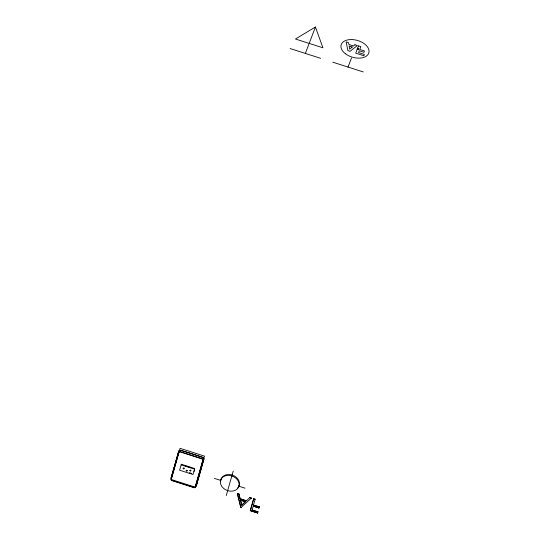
<?xml version="1.0" encoding="UTF-8"?>
<svg xmlns="http://www.w3.org/2000/svg" width="540" height="540" viewBox="0 0 540 540"><rect width="100%" height="100%" fill="white"/><g stroke="black" fill="none" stroke-linecap="round" stroke-linejoin="round"><path stroke-width="0.81" d="M171.558 479.277A1.6 1.269 20.9 0 1 171.099 477.974L178.754 451.042A1.6 1.269 20.9 0 1 180.623 450.299A214.157 130.052 15.9 0 1 202.73 457.367A1.6 1.269 20.9 0 1 203.904 459.081A383.171 16.274 -72.3 0 1 196.256 486.014A1.6 1.269 20.9 0 1 195.19 486.83M179.084 451.865L171.464 478.676A1.073 0.851 20.9 0 0 172.26 479.831L194.211 486.851A1.073 0.851 20.9 0 0 195.48 486.351L203.094 459.54A1.073 0.851 20.9 0 0 203.074 459.068M179.192 451.507L180.097 448.335L204.485 456.131L196.364 484.718M194.009 471.494L194.515 469.773M196.256 486.014L203.904 459.081M226.28 495.538L233.233 471.056M250.297 510.665L257.614 513L250.297 510.665L253.699 498.757L255.157 499.223L253.456 505.157L259.382 506.851L253.456 505.157M250.371 510.482L253.699 498.757M252.085 509.983L257.938 511.853L252.085 509.983L253.199 506.122L259.051 507.998L253.928 506.358M257.614 513L258.012 511.67M258.984 508.181L259.382 506.851M305.35 53.42L308.826 44.307M309.177 43.396L315.434 27L322.893 47.783L295.454 39.015L315.434 27M348.03 67.061L351.513 57.949M357.392 49.235L357.757 48.276M357.622 49.309L357.986 48.35M357.851 49.383L358.216 48.425L357.527 48.209M220.975 479.466L220.631 480.377L214.515 478.427M231.842 475.949A9.612 7.628 20.9 0 1 239.018 485.757L238.754 486.675A9.612 7.628 20.9 0 1 227.671 490.644A9.612 7.628 20.9 0 1 220.496 480.843L220.759 479.918A9.612 7.628 20.9 0 1 231.842 475.949L232.193 475.038A9.612 7.628 20.9 0 1 239.362 484.846L239.105 485.764A9.612 7.628 20.9 0 1 238.7 486.635M239.234 485.305L238.882 486.216L245.005 488.167M251.438 498.035L240.867 507.647L237.371 493.54L238.997 494.06L240.111 498.825L246.402 500.837L249.858 497.529L251.37 498.218L249.858 497.529M240.111 498.825L238.997 494.06M240.455 500.168L245.518 501.586L241.751 505.211L240.455 500.168L245.444 501.768M241.751 505.211L245.518 501.586M240.867 507.647L237.371 493.54M241.225 507.762L240.941 507.465M246.402 500.837L240.179 498.643M255.157 499.223L253.631 498.94M183.613 467.917L184.282 468.207M186.624 470.198L187.292 470.489M190.472 470.057L190.991 470.347M357.473 48.344L358.162 48.559M357.426 48.478L358.108 48.701M357.372 48.614L358.054 48.836M357.318 48.755L358.236 49.046L358.074 49.457L357.163 49.16M357.264 48.89L358.182 49.181M357.217 49.025L358.128 49.316M290.101 48.546L320.591 58.293M332.788 62.188L363.278 71.935M180.623 450.299L202.73 457.367M185.335 465.912L191.302 467.815M181.13 464.819L194.542 469.105M189.277 472.682L191.646 473.438M237.303 493.722L238.93 494.242M240.523 499.986L241.819 505.028M178.754 451.042A383.171 16.274 -72.3 0 1 171.099 477.974M238.16 487.438A9.612 7.628 20.9 0 1 237.492 488.16M220.732 480.89A9.612 7.628 20.9 0 1 220.847 479.932L221.11 479.007A9.612 7.628 20.9 0 1 232.193 475.038M183.148 468.403C183.924 470.374 184.856 467.221 183.148 468.403M186.158 470.684C186.935 472.662 187.866 469.503 186.158 470.684M189.857 470.543C190.634 472.52 191.565 469.368 189.857 470.543M178.578 452.284L170.944 479.156A1.357 1.08 20.9 0 0 171.943 480.614L193.975 487.654A1.357 1.08 20.9 0 0 195.561 487.026L203.202 460.154A1.357 1.08 20.9 0 0 202.203 458.696L180.171 451.656A1.357 1.08 20.9 0 0 178.578 452.284M178.875 452.412L171.254 479.223A1.073 0.851 20.9 0 0 172.051 480.377L194.002 487.397A1.073 0.851 20.9 0 0 195.271 486.898L202.885 460.087A1.073 0.851 20.9 0 0 202.095 458.933L180.137 451.913A1.073 0.851 20.9 0 0 178.875 452.412M181.339 464.272L179.597 470.205L193.016 474.491L194.751 468.558L181.339 464.272M358.506 45.887L355.725 53.156L363.839 55.748L364.345 54.419L358.553 52.569L359.235 50.787L363.967 52.299L364.473 50.969L359.741 49.457L360.821 46.629L358.506 45.887M354.929 44.746L353.491 45.968L348.854 44.483L348.557 42.707L346.14 41.931L347.902 50.659L350.028 51.334L357.345 45.515L354.929 44.746M352.235 46.987L349.67 49.147L349.144 46.001L352.235 46.987M345.418 53.75A14.418 8.755 15.9 0 0 368.712 53.231A14.418 8.755 15.9 0 0 350.845 39.548A14.418 8.755 15.9 0 0 345.418 53.75"/></g></svg>
